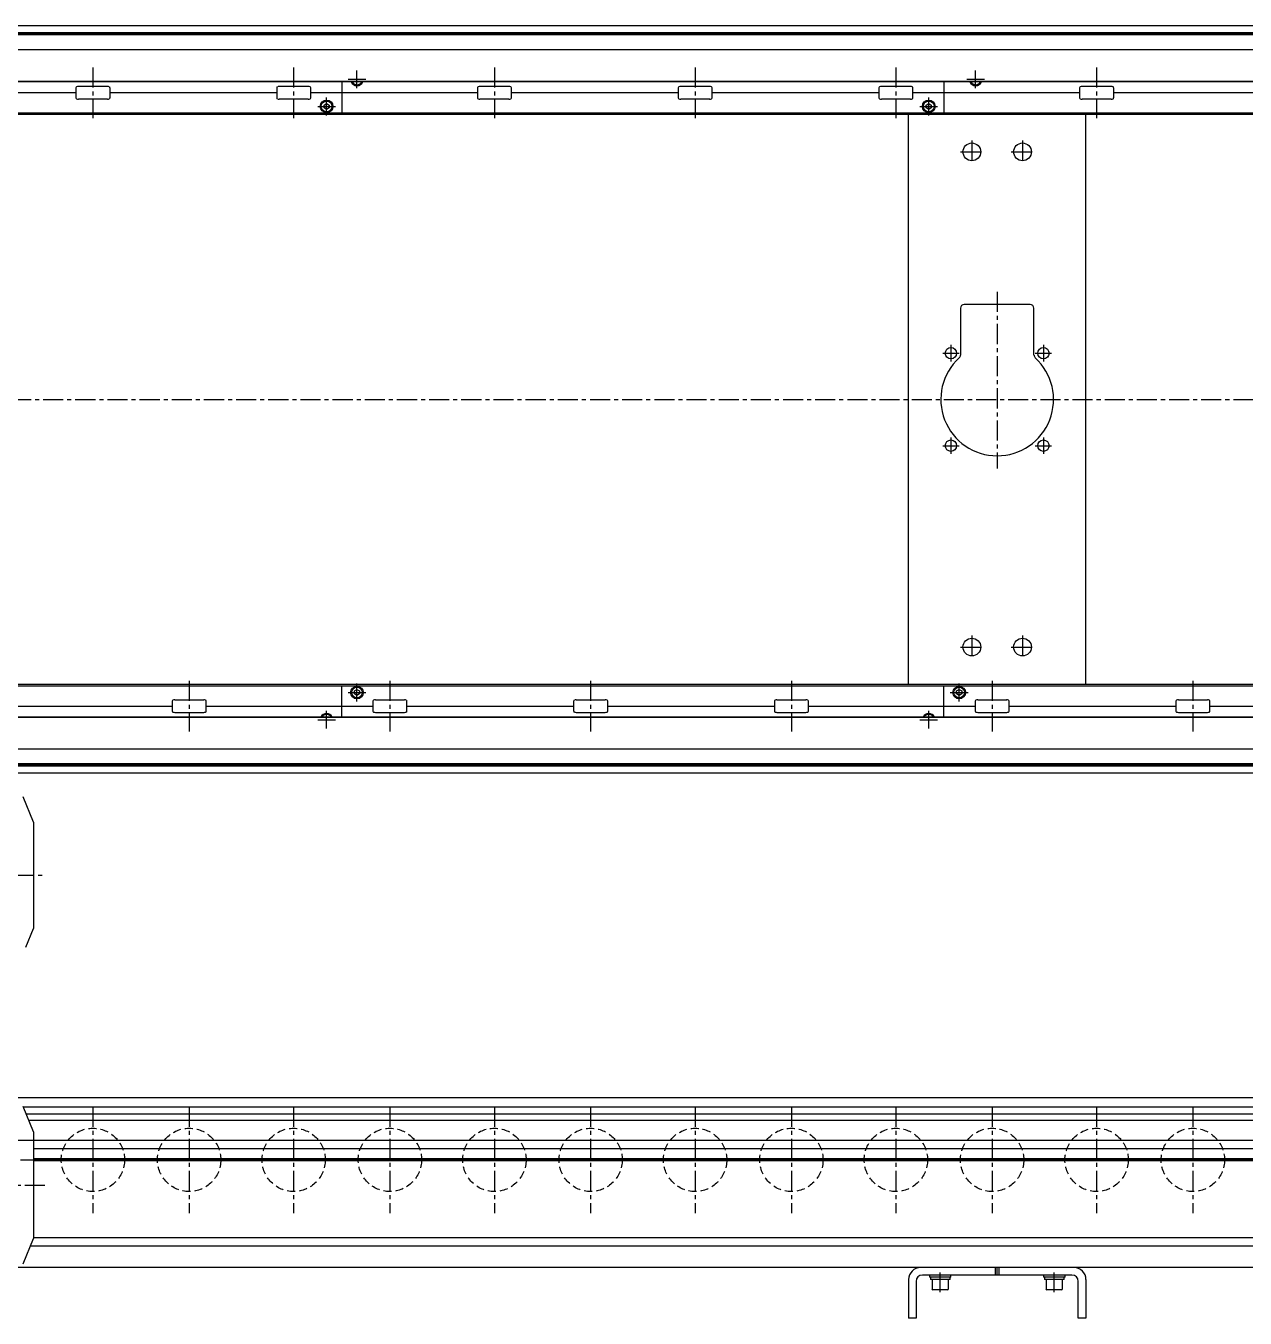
# Model space of a CAD drawing. Extents: x -10 to 3282, y -8 to 1101.
# Drawn here: x 676 to 1639, y 28 to 1048 of the extents above; entities that cross this region are included whole.
import ezdxf

# ---------------------------------------------------------------- set-up
doc = ezdxf.new("R2010")
doc.units = 0
doc.header["$LTSCALE"] = 0.5
doc.linetypes.add('CENTER', pattern=[50.8, 31.75, -6.35, 6.35, -6.35])
doc.linetypes.add('DASHED', pattern=[19.05, 12.7, -6.35])
for name, color, linetype in [('MSM_CENTER', 1, 'CENTER'), ('MSM_CONTINUOUS', 7, 'CONTINUOUS'), ('MSM_DASHED', 4, 'DASHED')]:
    doc.layers.add(name, color=color, linetype=linetype)

msp = doc.modelspace()

# ---------------------------------------------------------------- linework, layer by layer
at = {"layer": 'MSM_CENTER'}
for p, q in [((729.2, 1015.5), (729.2, 975.5)), ((887.7, 1015.5), (887.7, 975.5)), ((937.7, 999.2), (937.7, 1013.2)), ((1046.2, 1015.5), (1046.2, 975.5)), ((1204.7, 1015.5), (1204.7, 975.5)), ((1363.2, 1015.5), (1363.2, 975.5)), ((1426.2, 999.2), (1426.2, 1013.2)), ((1521.7, 1015.5), (1521.7, 975.5)), ((930.7, 1006.2), (944.7, 1006.2)), ((1419.2, 1006.2), (1433.3, 1006.2)), ((913.7, 977.7), (913.7, 991.8)), ((1389.2, 977.7), (1389.2, 991.8)), ((906.7, 984.8), (920.7, 984.8)), ((1382.2, 984.8), (1396.2, 984.8)), ((1423.2, 957.9), (1423.2, 939.9)), ((1463.2, 957.9), (1463.2, 939.9)), ((1414.2, 948.9), (1432.2, 948.9)), ((1454.2, 948.9), (1472.2, 948.9)), ((1443.2, 838.4), (1443.2, 698.9)), ((1406.7, 796.4), (1406.7, 783.4)), ((1479.7, 796.4), (1479.7, 783.4)), ((1400.2, 789.9), (1413.2, 789.9)), ((1473.2, 789.9), (1486.2, 789.9)), ((359.7, 753.4), (2524.9, 753.4)), ((1400.2, 716.9), (1413.2, 716.9)), ((1406.7, 723.4), (1406.7, 710.4)), ((1473.2, 716.9), (1486.2, 716.9)), ((1479.7, 723.4), (1479.7, 710.4)), ((1423.2, 566.9), (1423.2, 548.9)), ((1463.2, 566.9), (1463.2, 548.9)), ((1414.2, 557.9), (1432.2, 557.9)), ((1454.2, 557.9), (1472.2, 557.9)), ((805.2, 531.3), (805.2, 491.3)), ((963.7, 531.3), (963.7, 491.3)), ((1122.2, 531.3), (1122.2, 491.3)), ((1280.7, 531.3), (1280.7, 491.3)), ((1439.2, 531.3), (1439.2, 491.3)), ((1597.7, 531.3), (1597.7, 491.3)), ((930.7, 522), (944.7, 522)), ((937.7, 515), (937.7, 529)), ((1406.2, 522), (1420.2, 522)), ((1413.2, 515), (1413.2, 529)), ((906.7, 500.5), (920.7, 500.5)), ((913.7, 493.5), (913.7, 507.6)), ((1382.2, 500.5), (1396.2, 500.5)), ((1389.2, 493.5), (1389.2, 507.6)), ((362.2, 377.8), (692.2, 377.8)), ((729.2, 195), (729.2, 111)), ((805.2, 195), (805.2, 111)), ((887.7, 195), (887.7, 111)), ((963.7, 195), (963.7, 111)), ((1046.2, 195), (1046.2, 111)), ((1122.2, 195), (1122.2, 111)), ((1204.7, 195), (1204.7, 111)), ((1280.7, 195), (1280.7, 111)), ((1363.2, 195), (1363.2, 111)), ((1439.2, 195), (1439.2, 111)), ((1521.7, 195), (1521.7, 111)), ((1597.7, 195), (1597.7, 111)), ((367.2, 153), (2515.3, 153)), ((472.2, 133), (692.2, 133)), ((1398.3, 48.4), (1398.3, 64)), ((1488.3, 48.4), (1488.3, 64))]:
    msp.add_line(p, q, dxfattribs=at)
at = {"layer": 'MSM_CONTINUOUS'}
for p, q in [((2514.9, 1048.4), (370.7, 1048.4)), ((2513.2, 1048.3), (372.2, 1048.3)), ((2488.6, 1042.9), (396.9, 1042.9)), ((2488.6, 1041.2), (396.9, 1041.2)), ((2488.5, 1042), (397, 1042)), ((2513.2, 1029.5), (372.2, 1029.5)), ((2513.2, 1004.1), (372.2, 1004.1)), ((2513.2, 1004.5), (422.2, 1004.5)), ((740.7, 1000.5), (717.8, 1000.5)), ((899.2, 1000.5), (876.3, 1000.5)), ((925.7, 1004.1), (925.7, 979.4)), ((937.7, 1003.9), (937.4, 1004.1)), ((938.1, 1004.1), (937.7, 1003.9)), ((1057.7, 1000.5), (1034.8, 1000.5)), ((1216.2, 1000.5), (1193.3, 1000.5)), ((1374.7, 1000.5), (1351.8, 1000.5)), ((1401.2, 1004.1), (1401.2, 979.4)), ((1426.2, 1003.9), (1425.9, 1004.1)), ((1426.6, 1004.1), (1426.2, 1003.9)), ((1533.2, 1000.5), (1510.3, 1000.5)), ((715.8, 995.5), (584.2, 995.5)), ((715.8, 999.5), (715.8, 991.5)), ((740.7, 990.5), (717.8, 990.5)), ((742.7, 991.5), (742.7, 999.5)), ((874.3, 995.5), (742.7, 995.5)), ((874.3, 999.5), (874.3, 991.5)), ((899.2, 990.5), (876.3, 990.5)), ((901.2, 991.5), (901.2, 999.5)), ((1032.8, 995.5), (901.2, 995.5)), ((1032.8, 999.5), (1032.8, 991.5)), ((1057.7, 990.5), (1034.8, 990.5)), ((1059.7, 991.5), (1059.7, 999.5)), ((1191.3, 995.5), (1059.7, 995.5)), ((1191.3, 999.5), (1191.3, 991.5)), ((1216.2, 990.5), (1193.3, 990.5)), ((1218.2, 991.5), (1218.2, 999.5)), ((1349.8, 995.5), (1218.2, 995.5)), ((1349.8, 999.5), (1349.8, 991.5)), ((1374.7, 990.5), (1351.8, 990.5)), ((1376.7, 991.5), (1376.7, 999.5)), ((1508.3, 995.5), (1376.7, 995.5)), ((1508.3, 999.5), (1508.3, 991.5)), ((1533.2, 990.5), (1510.3, 990.5)), ((1535.2, 991.5), (1535.2, 999.5)), ((1666.8, 995.5), (1535.2, 995.5)), ((911.7, 985.9), (913.7, 987.1)), ((911.7, 983.6), (911.7, 985.9)), ((913.7, 982.4), (911.7, 983.6)), ((913.7, 987.1), (915.7, 985.9)), ((915.7, 983.6), (913.7, 982.4)), ((915.7, 985.9), (915.7, 983.6)), ((1387.2, 985.9), (1389.2, 987.1)), ((1387.2, 983.6), (1387.2, 985.9)), ((1389.2, 982.4), (1387.2, 983.6)), ((1389.2, 987.1), (1391.2, 985.9)), ((1391.2, 983.6), (1389.2, 982.4)), ((1391.2, 985.9), (1391.2, 983.6)), ((2510.8, 979.4), (450.2, 979.4)), ((2514.9, 978.4), (450.2, 978.4)), ((1373.2, 528.4), (1373.2, 978.4)), ((1513.2, 528.4), (1513.2, 978.4)), ((1469.2, 828.4), (1417.2, 828.4)), ((1414.2, 825.4), (1414.2, 788.5)), ((1472.2, 788.5), (1472.2, 825.4)), ((2514.9, 528.4), (450.2, 528.4)), ((450.2, 527.4), (2510.8, 527.4)), ((925.7, 502.6), (925.7, 527.4)), ((935.7, 523.2), (937.7, 524.4)), ((935.7, 520.9), (935.7, 523.2)), ((937.7, 519.7), (935.7, 520.9)), ((937.7, 524.4), (939.7, 523.2)), ((939.7, 520.9), (937.7, 519.7)), ((939.7, 523.2), (939.7, 520.9)), ((1401.2, 502.6), (1401.2, 527.4)), ((1411.2, 523.2), (1413.2, 524.4)), ((1411.2, 520.9), (1411.2, 523.2)), ((1413.2, 519.7), (1411.2, 520.9)), ((1413.2, 524.4), (1415.2, 523.2)), ((1415.2, 520.9), (1413.2, 519.7)), ((1415.2, 523.2), (1415.2, 520.9)), ((660.2, 511.3), (791.8, 511.3)), ((791.8, 515.3), (791.8, 507.3)), ((793.8, 516.3), (816.7, 516.3)), ((818.7, 507.3), (818.7, 515.3)), ((818.7, 511.3), (950.3, 511.3)), ((950.3, 515.3), (950.3, 507.3)), ((952.3, 516.3), (975.2, 516.3)), ((977.2, 507.3), (977.2, 515.3)), ((977.2, 511.3), (1108.8, 511.3)), ((1108.8, 515.3), (1108.8, 507.3)), ((1110.8, 516.3), (1133.7, 516.3)), ((1135.7, 507.3), (1135.7, 515.3)), ((1135.7, 511.3), (1267.3, 511.3)), ((1267.3, 515.3), (1267.3, 507.3)), ((1269.3, 516.3), (1292.2, 516.3)), ((1294.2, 507.3), (1294.2, 515.3)), ((1294.2, 511.3), (1425.8, 511.3)), ((1425.8, 515.3), (1425.8, 507.3)), ((1427.8, 516.3), (1450.7, 516.3)), ((1452.7, 507.3), (1452.7, 515.3)), ((1452.7, 511.3), (1584.3, 511.3)), ((1584.3, 515.3), (1584.3, 507.3)), ((1586.3, 516.3), (1609.2, 516.3)), ((1611.2, 507.3), (1611.2, 515.3)), ((1611.2, 511.3), (1742.8, 511.3)), ((2513.2, 502.6), (372.2, 502.6)), ((2513.2, 502.2), (422.2, 502.2)), ((793.8, 506.3), (816.7, 506.3)), ((913.4, 502.6), (913.7, 502.9)), ((913.7, 502.9), (914.1, 502.6)), ((952.3, 506.3), (975.2, 506.3)), ((1110.8, 506.3), (1133.7, 506.3)), ((1269.3, 506.3), (1292.2, 506.3)), ((1388.9, 502.6), (1389.2, 502.9)), ((1389.2, 502.9), (1389.6, 502.6)), ((1427.8, 506.3), (1450.7, 506.3)), ((1586.3, 506.3), (1609.2, 506.3)), ((2513.2, 477.2), (372.2, 477.2)), ((2488.6, 465.6), (396.9, 465.6)), ((2488.6, 463.9), (396.9, 463.9)), ((2488.5, 464.7), (397, 464.7)), ((2514.9, 458.4), (370.7, 458.4)), ((2513.2, 458.4), (372.2, 458.4)), ((682.2, 419.7), (674.2, 439.7)), ((682.2, 419.7), (682.2, 335.8)), ((676.2, 320.8), (682.2, 335.8)), ((2513.2, 202), (372.2, 202)), ((682.2, 175), (674.2, 195)), ((2513.2, 194.6), (674.4, 194.6)), ((2397.2, 189), (676.6, 189)), ((2397.2, 184), (678.6, 184)), ((682.2, 175), (682.2, 91)), ((2297.2, 168.3), (667.2, 168.3)), ((2297.2, 161.8), (682.2, 161.8)), ((2297.2, 153.9), (682.2, 153.9)), ((2297.2, 153), (682.2, 153)), ((2297.2, 152.1), (682.2, 152.1)), ((674.2, 71), (682.2, 91)), ((2297.2, 84.8), (679.7, 84.8)), ((2297.2, 91.3), (682.2, 91.3)), ((2514.9, 68), (472.2, 68)), ((1502.2, 62), (1384.2, 62)), ((1389.8, 62), (1389.8, 60.4)), ((1406.7, 60.4), (1406.7, 62)), ((1441.8, 62), (1441.8, 68)), ((1443.2, 62), (1443.2, 68)), ((1444.8, 62), (1444.8, 68)), ((1479.7, 62), (1479.7, 60.4)), ((1496.8, 60.4), (1496.8, 62)), ((1373.2, 58.5), (1373.2, 28)), ((1379.2, 57), (1379.2, 28)), ((1406.7, 60.4), (1389.8, 60.4)), ((1390.6, 60.4), (1390.6, 58.4)), ((1406, 58.4), (1390.6, 58.4)), ((1391.8, 58.4), (1391.8, 51.2)), ((1404.8, 51.2), (1404.8, 58.4)), ((1406, 58.4), (1406, 60.4)), ((1496.8, 60.4), (1479.7, 60.4)), ((1480.6, 60.4), (1480.6, 58.4)), ((1496, 58.4), (1480.6, 58.4)), ((1481.8, 58.4), (1481.8, 51.2)), ((1494.8, 51.2), (1494.8, 58.4)), ((1496, 58.4), (1496, 60.4)), ((1507.2, 28), (1507.2, 57)), ((1513.2, 58.5), (1513.2, 28)), ((1403.9, 50.4), (1392.5, 50.4)), ((1493.9, 50.4), (1482.5, 50.4)), ((1379.2, 28), (1373.2, 28)), ((1513.2, 28), (1507.2, 28))]:
    msp.add_line(p, q, dxfattribs=at)
for centre, radius in [((913.7, 984.8), 5), ((913.7, 984.8), 4.25), ((1389.2, 984.8), 5), ((1389.2, 984.8), 4.25), ((1423.2, 948.9), 7), ((1463.2, 948.9), 7), ((1406.7, 789.9), 4.5), ((1479.7, 789.9), 4.5), ((1406.7, 716.9), 4.5), ((1479.7, 716.9), 4.5), ((1423.2, 557.9), 7), ((1463.2, 557.9), 7), ((937.7, 522), 5), ((937.7, 522), 4.25), ((1413.2, 522), 5), ((1413.2, 522), 4.25)]:
    msp.add_circle(centre, radius, dxfattribs=at)
for centre, radius, start, end in [((716.7, 999.4), 0.882, 115.5328, 172.1027), ((717.8, 997.1), 3.41, 89.6687, 115.2454), ((740.7, 997.1), 3.41, 64.7546, 90.3313), ((741.8, 999.4), 0.882, 7.8973, 64.4672), ((875.2, 999.4), 0.882, 115.5328, 172.1027), ((876.3, 997.1), 3.41, 89.6687, 115.2454), ((899.2, 997.1), 3.41, 64.7546, 90.3313), ((900.3, 999.4), 0.882, 7.8973, 64.4672), ((937.7, 1006.2), 5, 204.8346, 335.1654), ((937.7, 1006.2), 4.25, 209.6116, 330.3884), ((1033.7, 999.4), 0.882, 115.5328, 172.1027), ((1034.8, 997.1), 3.41, 89.6687, 115.2454), ((1057.7, 997.1), 3.41, 64.7546, 90.3313), ((1058.8, 999.4), 0.882, 7.8973, 64.4672), ((1192.2, 999.4), 0.882, 115.5328, 172.1027), ((1193.3, 997.1), 3.41, 89.6687, 115.2454), ((1216.2, 997.1), 3.41, 64.7546, 90.3313), ((1217.3, 999.4), 0.882, 7.8973, 64.4672), ((1350.7, 999.4), 0.882, 115.5328, 172.1027), ((1351.8, 997.1), 3.41, 89.6687, 115.2454), ((1374.7, 997.1), 3.41, 64.7546, 90.3313), ((1375.8, 999.4), 0.882, 7.8973, 64.4672), ((1426.2, 1006.2), 5, 204.8346, 335.1654), ((1426.2, 1006.2), 4.25, 209.6116, 330.3884), ((1509.2, 999.4), 0.882, 115.5328, 172.1027), ((1510.3, 997.1), 3.41, 89.6687, 115.2454), ((1533.2, 997.1), 3.41, 64.7546, 90.3313), ((1534.3, 999.4), 0.882, 7.8973, 64.4672), ((716.7, 991.6), 0.882, 187.8973, 244.4672), ((717.8, 993.9), 3.41, 244.7546, 270.3313), ((740.7, 993.9), 3.41, 269.6687, 295.2454), ((741.8, 991.6), 0.882, 295.5328, 352.1027), ((875.2, 991.6), 0.882, 187.8973, 244.4672), ((876.3, 993.9), 3.41, 244.7546, 270.3313), ((899.2, 993.9), 3.41, 269.6687, 295.2454), ((900.3, 991.6), 0.882, 295.5328, 352.1027), ((1033.7, 991.6), 0.882, 187.8973, 244.4672), ((1034.8, 993.9), 3.41, 244.7546, 270.3313), ((1057.7, 993.9), 3.41, 269.6687, 295.2454), ((1058.8, 991.6), 0.882, 295.5328, 352.1027), ((1192.2, 991.6), 0.882, 187.8973, 244.4672), ((1193.3, 993.9), 3.41, 244.7546, 270.3313), ((1216.2, 993.9), 3.41, 269.6687, 295.2454), ((1217.3, 991.6), 0.882, 295.5328, 352.1027), ((1350.7, 991.6), 0.882, 187.8973, 244.4672), ((1351.8, 993.9), 3.41, 244.7546, 270.3313), ((1374.7, 993.9), 3.41, 269.6687, 295.2454), ((1375.8, 991.6), 0.882, 295.5328, 352.1027), ((1509.2, 991.6), 0.882, 187.8973, 244.4672), ((1510.3, 993.9), 3.41, 244.7546, 270.3313), ((1533.2, 993.9), 3.41, 269.6687, 295.2454), ((1534.3, 991.6), 0.882, 295.5328, 352.1027), ((1417.2, 825.4), 3, 90, 180), ((1469.2, 825.4), 3, 0, 90), ((1443.2, 753.4), 44.5, 132.3521, 47.6479), ((1411.2, 788.5), 3, 312.3521, 360), ((1475.3, 788.5), 3, 180, 227.6479), ((792.7, 515.2), 0.882, 115.5328, 172.1027), ((793.8, 512.9), 3.41, 89.6687, 115.2454), ((816.7, 512.9), 3.41, 64.7546, 90.3313), ((817.8, 515.2), 0.882, 7.8973, 64.4672), ((951.2, 515.2), 0.882, 115.5328, 172.1027), ((952.3, 512.9), 3.41, 89.6687, 115.2454), ((975.2, 512.9), 3.41, 64.7546, 90.3313), ((976.3, 515.2), 0.882, 7.8973, 64.4672), ((1109.7, 515.2), 0.882, 115.5328, 172.1027), ((1110.8, 512.9), 3.41, 89.6687, 115.2454), ((1133.7, 512.9), 3.41, 64.7546, 90.3313), ((1134.8, 515.2), 0.882, 7.8973, 64.4672), ((1268.2, 515.2), 0.882, 115.5328, 172.1027), ((1269.3, 512.9), 3.41, 89.6687, 115.2454), ((1292.2, 512.9), 3.41, 64.7546, 90.3313), ((1293.3, 515.2), 0.882, 7.8973, 64.4672), ((1426.7, 515.2), 0.882, 115.5328, 172.1027), ((1427.8, 512.9), 3.41, 89.6687, 115.2454), ((1450.7, 512.9), 3.41, 64.7546, 90.3313), ((1451.8, 515.2), 0.882, 7.8973, 64.4672), ((1585.2, 515.2), 0.882, 115.5328, 172.1027), ((1586.3, 512.9), 3.41, 89.6687, 115.2454), ((1609.2, 512.9), 3.41, 64.7546, 90.3313), ((1610.3, 515.2), 0.882, 7.8973, 64.4672), ((792.7, 507.4), 0.882, 187.8973, 244.4672), ((793.8, 509.7), 3.41, 244.7546, 270.3313), ((816.7, 509.7), 3.41, 269.6687, 295.2454), ((817.8, 507.4), 0.882, 295.5328, 352.1027), ((913.7, 500.5), 5, 24.8346, 155.1654), ((913.7, 500.5), 4.25, 29.6116, 150.3884), ((951.2, 507.4), 0.882, 187.8973, 244.4672), ((952.3, 509.7), 3.41, 244.7546, 270.3313), ((975.2, 509.7), 3.41, 269.6687, 295.2454), ((976.3, 507.4), 0.882, 295.5328, 352.1027), ((1109.7, 507.4), 0.882, 187.8973, 244.4672), ((1110.8, 509.7), 3.41, 244.7546, 270.3313), ((1133.7, 509.7), 3.41, 269.6687, 295.2454), ((1134.8, 507.4), 0.882, 295.5328, 352.1027), ((1268.2, 507.4), 0.882, 187.8973, 244.4672), ((1269.3, 509.7), 3.41, 244.7546, 270.3313), ((1292.2, 509.7), 3.41, 269.6687, 295.2454), ((1293.3, 507.4), 0.882, 295.5328, 352.1027), ((1389.2, 500.5), 5, 24.8346, 155.1654), ((1389.2, 500.5), 4.25, 29.6116, 150.3884), ((1426.7, 507.4), 0.882, 187.8973, 244.4672), ((1427.8, 509.7), 3.41, 244.7546, 270.3313), ((1450.7, 509.7), 3.41, 269.6687, 295.2454), ((1451.8, 507.4), 0.882, 295.5328, 352.1027), ((1585.2, 507.4), 0.882, 187.8973, 244.4672), ((1586.3, 509.7), 3.41, 244.7546, 270.3313), ((1609.2, 509.7), 3.41, 269.6687, 295.2454), ((1610.3, 507.4), 0.882, 295.5328, 352.1027), ((1382.8, 58.5), 9.5, 90, 180), ((1384.2, 57), 5, 90, 180), ((1502.2, 57), 5, 0, 90), ((1503.8, 58.5), 9.5, 0, 90), ((1392.5, 51.2), 0.8, 180, 270), ((1403.9, 51.2), 0.8, 270, 0), ((1482.5, 51.2), 0.8, 180, 270), ((1493.9, 51.2), 0.8, 270, 0)]:
    msp.add_arc(centre, radius, start, end, dxfattribs=at)
at = {"layer": 'MSM_DASHED'}
for centre in [(729.2, 153), (805.2, 153), (887.7, 153), (963.7, 153), (1046.2, 153), (1122.2, 153), (1204.7, 153), (1280.7, 153), (1363.2, 153), (1439.2, 153), (1521.7, 153), (1597.7, 153)]:
    msp.add_circle(centre, 25, dxfattribs=at)

doc.saveas('drawing.dxf')
